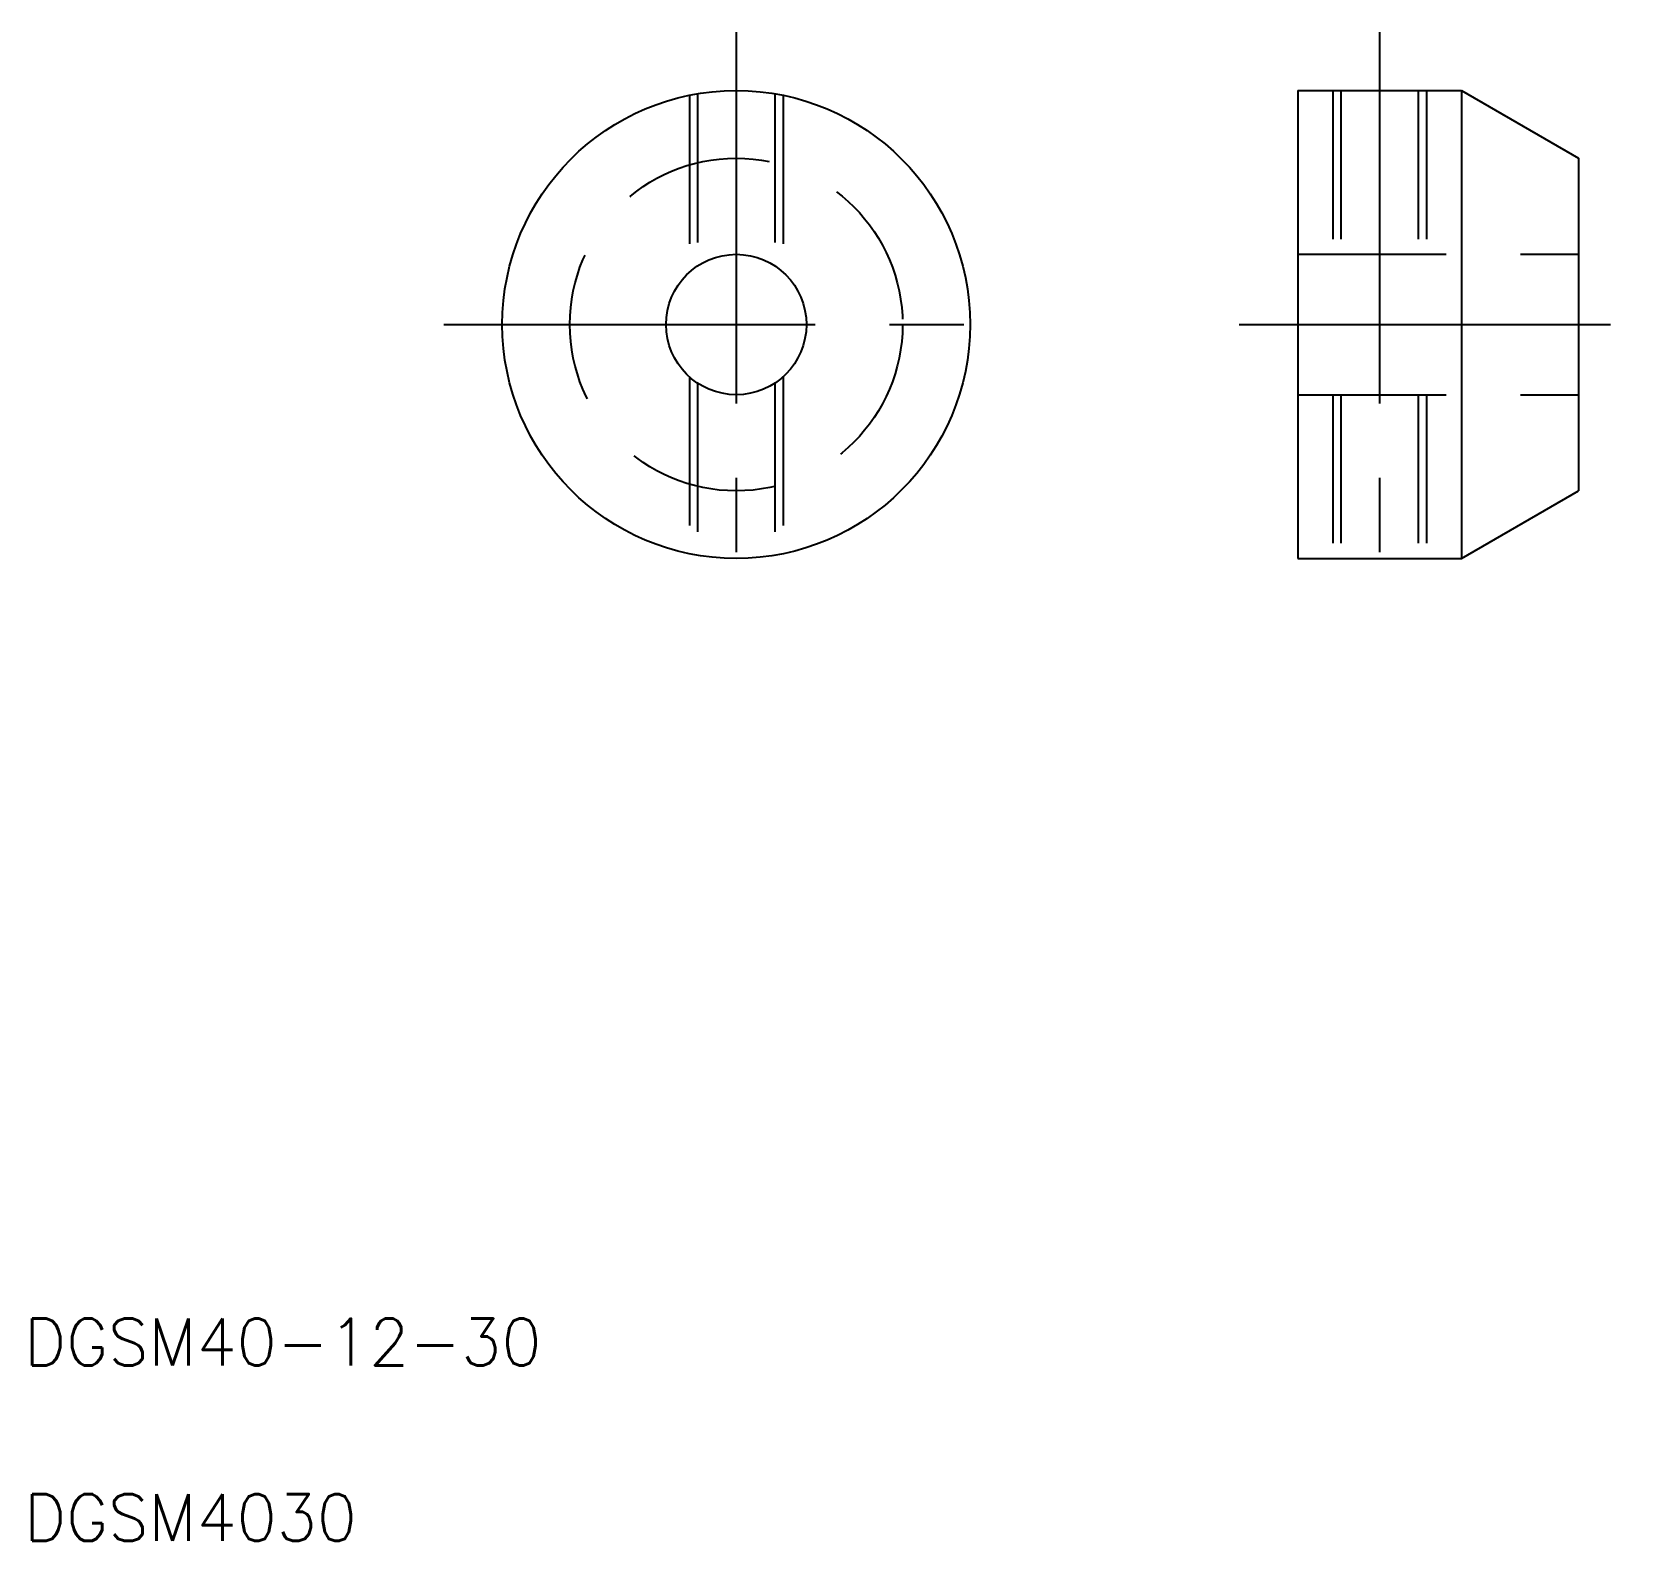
# Model space of a CAD drawing. Extents: x 11 to 148, y 10 to 139.
import ezdxf

# ---------------------------------------------------------------- set-up
doc = ezdxf.new("R2010")
doc.units = 0
doc.linetypes.add('CENTER', pattern=[50.8, 31.75, -6.35, 6.35, -6.35])
doc.linetypes.add('DASHED', pattern=[19.05, 12.7, -6.35])
doc.layers.get('0').update_dxf_attribs({"linetype": 'CONTINUOUS'})
doc.layers.add('CENTER', color=1, linetype='CENTER')
doc.styles.get("Standard").update_dxf_attribs({"font": 'txt', "bigfont": 'BIGFONT'})

msp = doc.modelspace()

# ---------------------------------------------------------------- linework, layer by layer
at = {"color": 3, "linetype": 'DASHED'}
for p, q in [((66.88, 133.57), (66.88, 118.45)), ((67.58, 133.7), (67.58, 118.99)), ((74.18, 133.7), (74.18, 118.99)), ((74.88, 133.57), (74.88, 118.45)), ((121.88, 133.98), (121.88, 119.98)), ((122.58, 133.98), (122.58, 119.98)), ((129.18, 133.98), (129.18, 119.98)), ((129.88, 133.98), (129.88, 119.98)), ((118.88, 119.98), (142.88, 119.98)), ((66.88, 109.5), (66.88, 94.38)), ((67.58, 108.97), (67.58, 94.25)), ((74.18, 108.97), (74.18, 94.25)), ((74.88, 109.5), (74.88, 94.38)), ((118.88, 107.98), (142.88, 107.98)), ((121.88, 107.98), (121.88, 93.98)), ((122.58, 107.98), (122.58, 93.98)), ((129.18, 107.98), (129.18, 93.98)), ((129.88, 107.98), (129.88, 93.98))]:
    msp.add_line(p, q, dxfattribs=at)
at = {"color": 7, "linetype": 'CONTINUOUS'}
for p, q in [((118.88, 133.98), (118.88, 93.98)), ((118.88, 133.98), (132.88, 133.98)), ((132.88, 133.98), (132.88, 93.98)), ((132.88, 133.98), (142.88, 128.2)), ((142.88, 128.2), (142.88, 99.75)), ((132.88, 123.96), (132.88, 123.96)), ((132.88, 113.98), (132.88, 113.98)), ((132.88, 93.98), (142.88, 99.75)), ((118.88, 93.98), (132.88, 93.98))]:
    msp.add_line(p, q, dxfattribs=at)
for radius in [20, 6]:
    msp.add_circle((70.88, 113.98), radius, dxfattribs=at)
at = {"color": 3, "linetype": 'DASHED'}
msp.add_circle((70.88, 113.98), 14.22, dxfattribs=at)
at = {"layer": 'CENTER', "color": 1, "linetype": 'CENTER'}
for p, q in [((70.88, 138.98), (70.88, 88.98)), ((125.88, 138.98), (125.88, 88.98)), ((45.88, 113.98), (95.88, 113.98)), ((113.88, 113.98), (147.88, 113.98))]:
    msp.add_line(p, q, dxfattribs=at)

# ---------------------------------------------------------------- texts
at = {"color": 7, "linetype": 'CONTINUOUS'}
for s, p in [('DGSM40-12-30', (10, 25)), ('DGSM4030', (10, 10))]:
    msp.add_text(s, height=4, dxfattribs=at).set_placement(p)

doc.saveas('drawing.dxf')
